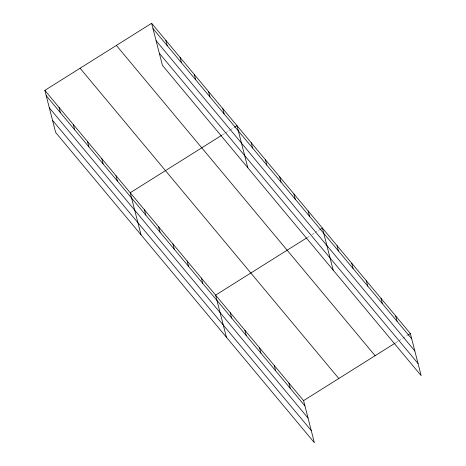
<?xml version="1.0" encoding="UTF-8"?>
<svg xmlns="http://www.w3.org/2000/svg" width="466" height="466" viewBox="0 0 466 466"><rect width="100%" height="100%" fill="white"/><g stroke="black" fill="none" stroke-linecap="round" stroke-linejoin="round"><path stroke-width="0.35" stroke-dasharray="2.33 1.75" d="M222.428 134.843L224.857 133.317M225.462 132.938L229.715 130.264M230.326 129.88L233.973 127.591M307.199 237.608L309.628 236.081M312.063 234.555L314.492 233.029M315.098 232.65L319.35 229.977M395.774 342.714L398.203 341.188M398.814 340.809L402.461 338.52M403.067 338.135L407.319 335.462"/><path stroke-width="0.7" d="M44.841 90.369L303.57 400.626L314.375 442.7L55.64 132.443L44.841 90.369L151.625 23.3L410.36 333.557L421.159 375.631L162.43 65.374L151.625 23.3M221.816 135.227L130.224 192.755L141.023 234.829M234.579 127.212L237.008 125.686L247.813 167.754M306.593 237.992L215.601 295.141L226.406 337.215M319.961 229.598L322.39 228.072L333.19 270.14M303.57 400.626L395.168 343.098M407.925 335.083L410.36 333.557M152.988 28.595L411.717 338.846M156.104 40.728L414.833 350.985M159.314 53.235L418.043 363.492M116.389 45.435L375.118 355.692M80.082 68.24L338.811 378.497M46.198 95.664L304.927 405.921M49.314 107.803L308.043 418.06M52.524 120.304L311.259 430.561M395.698 315.977L397.055 321.266M381.037 298.391L382.394 303.686M366.375 280.812L367.732 286.107M351.714 263.232L353.071 268.527M337.052 245.652L338.409 250.941M308.16 211.005L309.517 216.3M293.93 193.943L295.287 199.232M279.699 176.876L281.056 182.171M265.469 159.815L266.826 165.104M251.238 142.747L252.595 148.042M222.777 108.619L224.134 113.914M288.908 383.046L290.266 388.341M208.547 91.557L209.91 96.846M274.247 365.466L275.604 370.755M194.316 74.49L195.679 79.785M259.585 347.886L260.943 353.176M180.086 57.429L181.449 62.718M244.924 330.301L246.281 335.596M165.855 40.361L167.218 45.656M230.262 312.721L231.619 318.016M201.37 278.08L202.733 283.369M187.14 261.012L188.503 266.307M172.909 243.951L174.272 249.24M158.679 226.884L160.042 232.179M144.454 209.822L145.811 215.111M115.993 175.694L117.35 180.983M101.763 158.626L103.12 163.921M87.532 141.565L88.889 146.854M73.302 124.498L74.659 129.793M59.071 107.436L60.429 112.725"/></g></svg>
